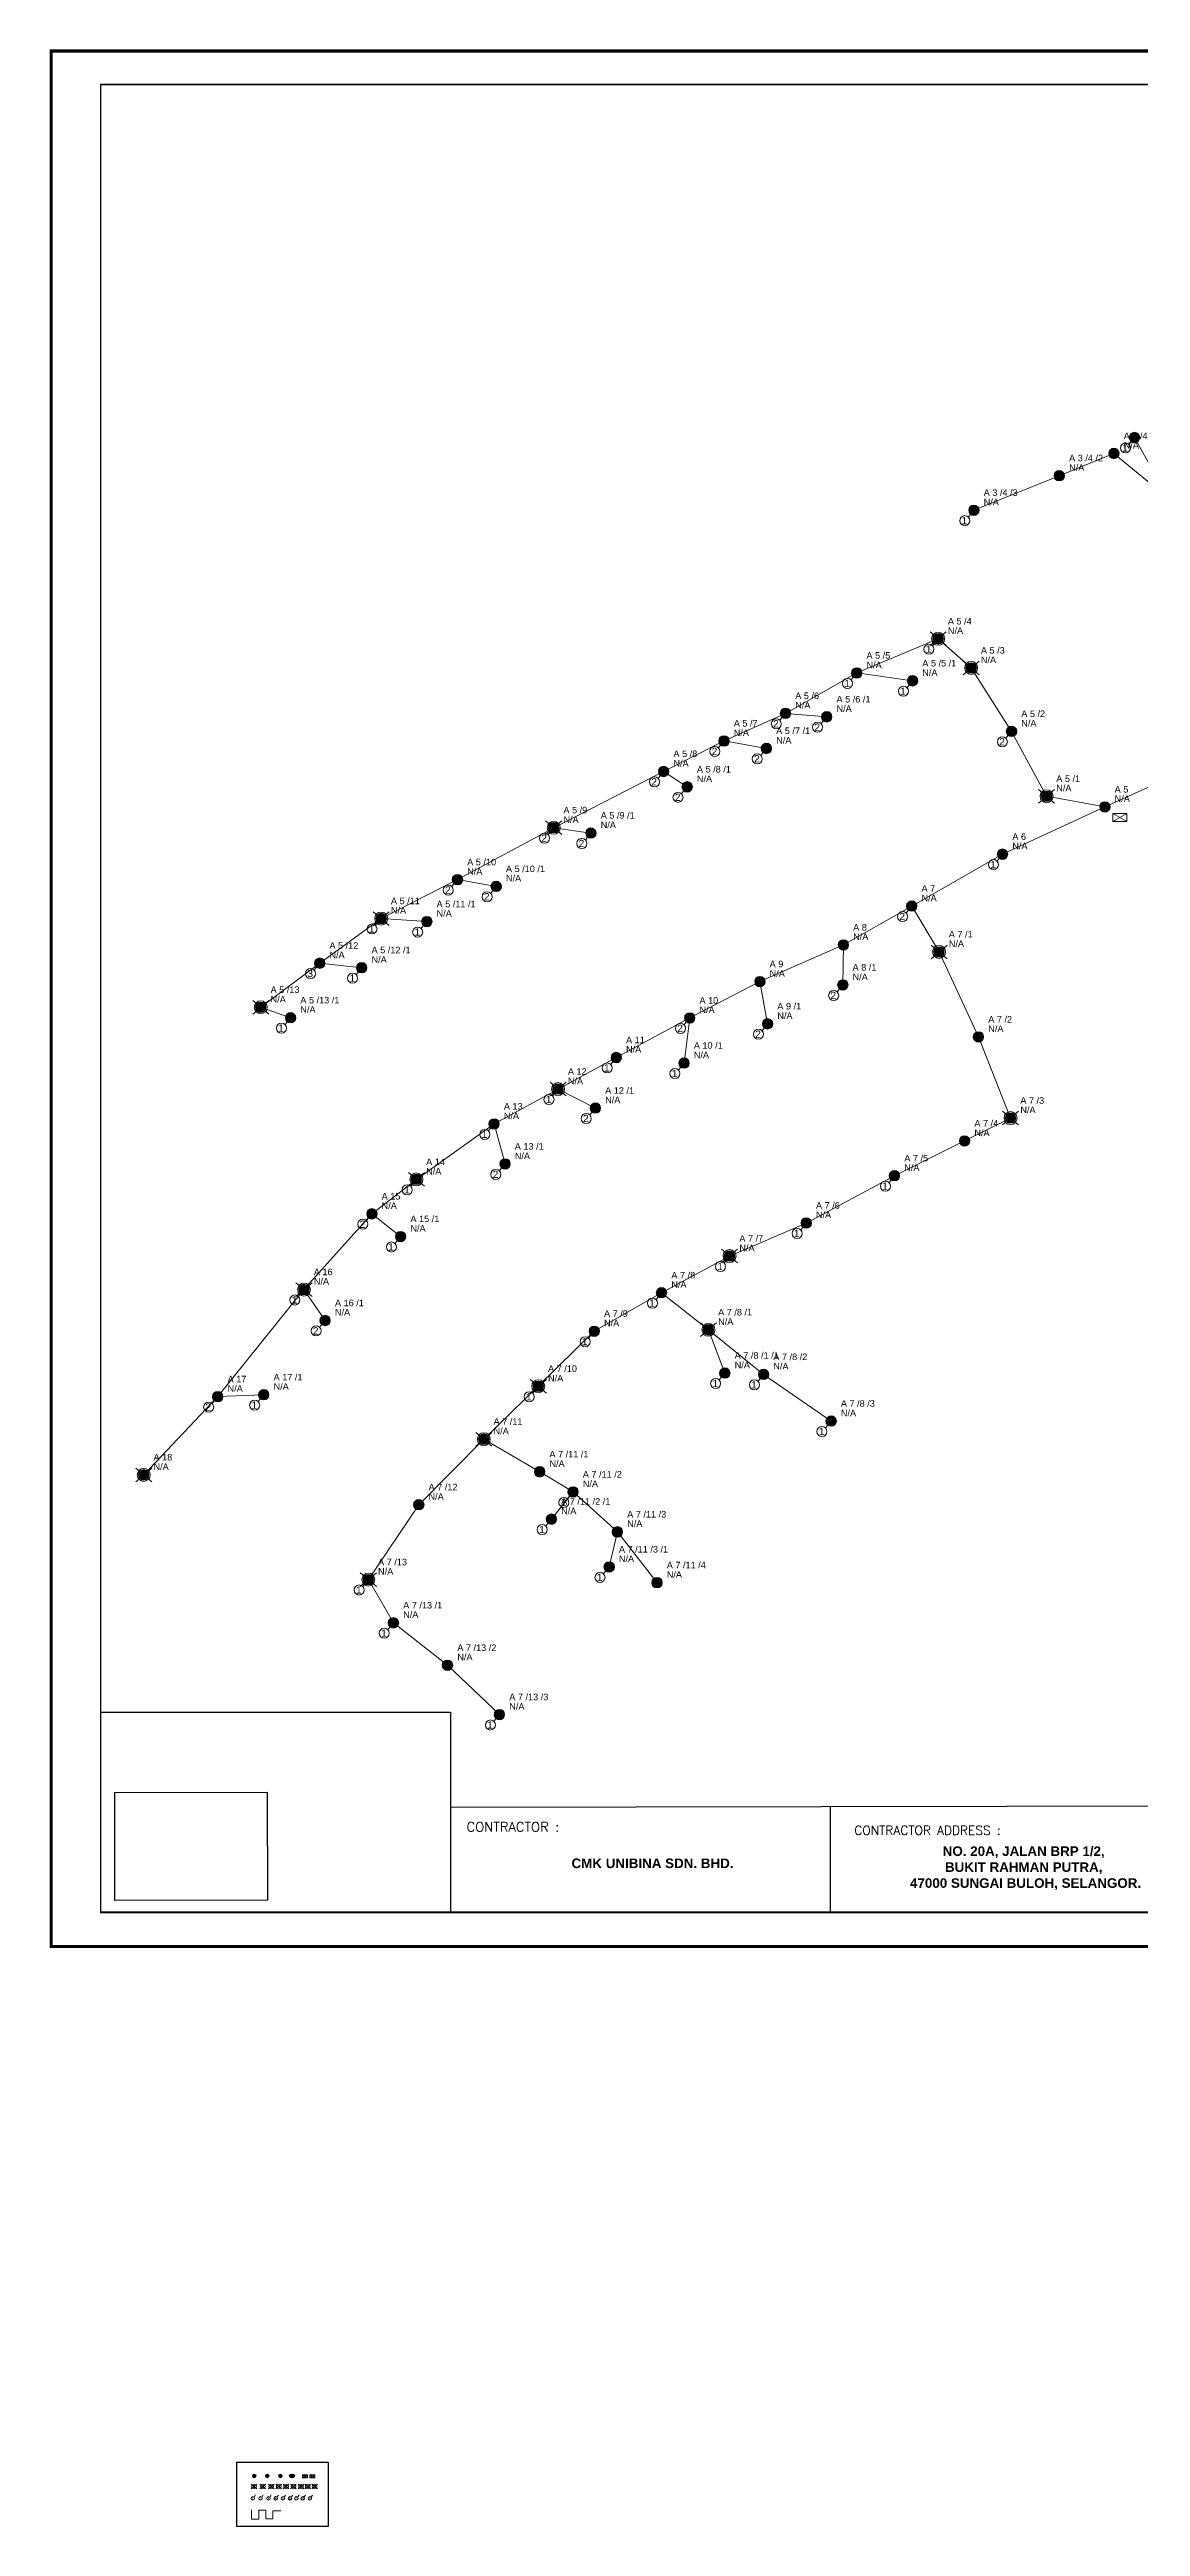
# Model space of a CAD drawing. Header units: inches. Extents: x -2907330 to 774627, y -12404360 to 10502691.
# Drawn here: x 5452 to 6403, y -130 to 2030 of the extents above; entities that cross this region are included whole.
import ezdxf
from ezdxf.enums import TextEntityAlignment as Align

# ---------------------------------------------------------------- set-up
doc = ezdxf.new("R2010")
doc.units = ezdxf.units.IN
doc.header["$MEASUREMENT"] = 0
for name, color, linetype, lineweight in [('BARE 7122', 94, 'Continuous', 0), ('BARE 7173', 6, 'Continuous', 0), ('BBOX 160A', 30, 'Continuous', 0), ('CABLE 185', 1, 'Continuous', 0), ('CABLE 316', 30, 'Continuous', 0), ('CABLE 95', 5, 'Continuous', 0), ('CABLE SERVICE', 7, 'Continuous', 0), ('JUMLAH SERVIS', 7, 'Continuous', 0), ('POLE NUMBER', 7, 'Continuous', 0), ('PVC 7083', 2, 'Continuous', 0), ('PVC 9064', 4, 'Continuous', 0), ('TIANG LAMA', 112, 'Continuous', 0), ('UMBANG', 7, 'Continuous', 0)]:
    doc.layers.add(name, color=color, linetype=linetype, lineweight=lineweight)
doc.styles.add('Arial_Black', font='ariblk.ttf', dxfattribs={"height": 1})
doc.styles.add('Simplex.shk', font='simplex.shx', dxfattribs={"height": 1.75})
doc.styles.add('style1', font='arial.ttf', dxfattribs={"height": 2})
picture_1 = doc.add_image_def('image1.png', size_in_pixel=(267, 189))

# ---------------------------------------------------------------- blocks, each defined once
blk = doc.blocks.new('TIANG_BIRU')
at = {"lineweight": 0}
h = blk.add_hatch(color=5, dxfattribs=at)
h.dxf.hatch_style = 1
h.paths.add_polyline_path([(-1.6, 0, 1), (1.6, 0, 1)])
blk.add_circle((0, 0), 1.6, dxfattribs=at)
blk = doc.blocks.new('TIANG_MAG')
at = {"lineweight": 0}
h = blk.add_hatch(color=6, dxfattribs=at)
h.dxf.hatch_style = 1
h.paths.add_polyline_path([(-1.6, 0, 1), (1.6, 0, 1)])
blk.add_circle((0, 0), 1.6, dxfattribs=at)
blk = doc.blocks.new('TIANG_MERAH')
at = {"lineweight": 0}
h = blk.add_hatch(color=1, dxfattribs=at)
h.dxf.hatch_style = 1
h.paths.add_polyline_path([(-1.6, 0, 1), (1.6, 0, 1)])
blk.add_circle((0, 0), 1.6, dxfattribs=at)
blk = doc.blocks.new('TIANG_SP')
at = {"lineweight": 0}
h = blk.add_hatch(color=253, dxfattribs=at)
h.dxf.hatch_style = 1
h.paths.add_polyline_path([(-3.2, 0, 1), (0, 0, 1)])
h = blk.add_hatch(color=5, dxfattribs=at)
h.dxf.hatch_style = 1
h.paths.add_polyline_path([(-1.6, 0, 1), (1.6, 0, 1)])
for centre in [(-1.6, 0), (0, 0)]:
    blk.add_circle(centre, 1.6, dxfattribs=at)
blk = doc.blocks.new('U1')
at = {"layer": 'UMBANG', "lineweight": 0}
for p, q in [((-2.46, 2.09), (2.46, -2.09)), ((2.46, 2.09), (-2.46, -2.09))]:
    blk.add_line(p, q, dxfattribs=at)
blk.add_circle((0, 0), 1.99, dxfattribs=at)
at = {"layer": 'UMBANG', "style": 'style1'}
blk.add_text('1', height=2.43, dxfattribs=at).set_placement((-1.04, -1.18))
blk = doc.blocks.new('U2')
at = {"layer": 'UMBANG', "lineweight": 0}
for p, q in [((-2.46, 2.09), (2.46, -2.09)), ((2.46, 2.09), (-2.46, -2.09))]:
    blk.add_line(p, q, dxfattribs=at)
blk.add_circle((0, 0), 1.99, dxfattribs=at)
at = {"layer": 'UMBANG', "style": 'style1'}
blk.add_text('2', height=2.43, dxfattribs=at).set_placement((-1.04, -1.18))
blk = doc.blocks.new('U3')
at = {"layer": 'UMBANG', "lineweight": 0}
for p, q in [((-2.46, 2.09), (2.46, -2.09)), ((2.46, 2.09), (-2.46, -2.09))]:
    blk.add_line(p, q, dxfattribs=at)
blk.add_circle((0, 0), 1.99, dxfattribs=at)
at = {"layer": 'UMBANG', "style": 'style1'}
blk.add_text('3', height=2.43, dxfattribs=at).set_placement((-1.04, -1.18))
blk = doc.blocks.new('U4')
at = {"layer": 'UMBANG', "lineweight": 0}
for p, q in [((-2.5, 2.1), (2.5, -2.1)), ((2.5, 2.1), (-2.5, -2.1))]:
    blk.add_line(p, q, dxfattribs=at)
blk.add_circle((0, 0), 1.99, dxfattribs=at)
at = {"layer": 'UMBANG', "style": 'style1'}
blk.add_text('4', height=2.43, dxfattribs=at).set_placement((-1, -1.2))
blk = doc.blocks.new('U5')
at = {"layer": 'UMBANG', "lineweight": 0}
for p, q in [((-2.5, 2.1), (2.5, -2.1)), ((2.5, 2.1), (-2.5, -2.1))]:
    blk.add_line(p, q, dxfattribs=at)
blk.add_circle((0, 0), 1.99, dxfattribs=at)
at = {"layer": 'UMBANG', "style": 'style1'}
blk.add_text('5', height=2.43, dxfattribs=at).set_placement((-1, -1.2))
blk = doc.blocks.new('U6')
at = {"layer": 'UMBANG', "lineweight": 0}
for p, q in [((-2.5, 2.1), (2.5, -2.1)), ((2.5, 2.1), (-2.5, -2.1))]:
    blk.add_line(p, q, dxfattribs=at)
blk.add_circle((0, 0), 1.99, dxfattribs=at)
at = {"layer": 'UMBANG', "style": 'style1'}
blk.add_text('6', height=2.43, dxfattribs=at).set_placement((-1, -1.2))
blk = doc.blocks.new('U7')
at = {"layer": 'UMBANG', "lineweight": 0}
for p, q in [((-2.5, 2.1), (2.5, -2.1)), ((2.5, 2.1), (-2.5, -2.1))]:
    blk.add_line(p, q, dxfattribs=at)
blk.add_circle((0, 0), 1.99, dxfattribs=at)
at = {"layer": 'UMBANG', "style": 'style1'}
blk.add_text('7', height=2.43, dxfattribs=at).set_placement((-1, -1.2))
blk = doc.blocks.new('U8')
at = {"layer": 'UMBANG', "lineweight": 0}
for p, q in [((-2.5, 2.1), (2.5, -2.1)), ((2.5, 2.1), (-2.5, -2.1))]:
    blk.add_line(p, q, dxfattribs=at)
blk.add_circle((0, 0), 1.99, dxfattribs=at)
at = {"layer": 'UMBANG', "style": 'style1'}
blk.add_text('8', height=2.43, dxfattribs=at).set_placement((-1, -1.2))
blk = doc.blocks.new('U9')
at = {"layer": 'UMBANG', "lineweight": 0}
for p, q in [((-2.5, 2.1), (2.5, -2.1)), ((2.5, 2.1), (-2.5, -2.1))]:
    blk.add_line(p, q, dxfattribs=at)
blk.add_circle((0, 0), 1.99, dxfattribs=at)
at = {"layer": 'UMBANG', "style": 'style1'}
blk.add_text('9', height=2.43, dxfattribs=at).set_placement((-1, -1.2))
blk = doc.blocks.new('BK')
at = {"color": 30, "lineweight": 0}
blk.add_lwpolyline([(2.16, 1.26), (-2.16, 1.26), (-2.16, -1.26), (2.16, -1.26)], close=True, dxfattribs=at)
blk.add_lwpolyline([(-2.16, -1.26), (2.16, 1.26), (2.16, -1.26), (-2.16, 1.26)], dxfattribs=at)
blk = doc.blocks.new('BM')
at = {"color": 1, "lineweight": 0}
blk.add_lwpolyline([(2.2, 1.3), (-2.2, 1.3), (-2.2, -1.3), (2.2, -1.3)], close=True, dxfattribs=at)
blk.add_lwpolyline([(-2.2, -1.3), (2.2, 1.3), (2.2, -1.3), (-2.2, 1.3)], dxfattribs=at)
blk = doc.blocks.new('S1')
at = {"layer": 'JUMLAH SERVIS'}
blk.add_lwpolyline([(1.11, 1.06), (2.41, 2.92)], dxfattribs=at)
at = {"layer": 'JUMLAH SERVIS', "lineweight": 0}
blk.add_circle((0, 0), 1.54, dxfattribs=at)
at = {"layer": 'JUMLAH SERVIS', "style": 'style1'}
blk.add_text('1', height=2.23, dxfattribs=at).set_placement((-0.97, -1.09))
blk = doc.blocks.new('S2')
at = {"layer": 'JUMLAH SERVIS'}
blk.add_lwpolyline([(1.11, 1.06), (2.41, 2.92)], dxfattribs=at)
at = {"layer": 'JUMLAH SERVIS', "lineweight": 0}
blk.add_circle((0, 0), 1.54, dxfattribs=at)
at = {"layer": 'JUMLAH SERVIS', "style": 'style1'}
blk.add_text('2', height=2.23, dxfattribs=at).set_placement((-0.97, -1.09))
blk = doc.blocks.new('S3')
at = {"layer": 'JUMLAH SERVIS'}
blk.add_lwpolyline([(1.11, 1.06), (2.41, 2.92)], dxfattribs=at)
at = {"layer": 'JUMLAH SERVIS', "lineweight": 0}
blk.add_circle((0, 0), 1.54, dxfattribs=at)
at = {"layer": 'JUMLAH SERVIS', "style": 'style1'}
blk.add_text('3', height=2.23, dxfattribs=at).set_placement((-0.97, -1.09))
blk = doc.blocks.new('S4')
at = {"layer": 'JUMLAH SERVIS'}
blk.add_lwpolyline([(1.1, 1.1), (2.4, 2.9)], dxfattribs=at)
at = {"layer": 'JUMLAH SERVIS', "lineweight": 0}
blk.add_circle((0, 0), 1.54, dxfattribs=at)
at = {"layer": 'JUMLAH SERVIS', "style": 'style1'}
blk.add_text('4', height=2.23, dxfattribs=at).set_placement((-1, -1.1))
blk = doc.blocks.new('S5')
at = {"layer": 'JUMLAH SERVIS'}
blk.add_lwpolyline([(1.1, 1.1), (2.4, 2.9)], dxfattribs=at)
at = {"layer": 'JUMLAH SERVIS', "lineweight": 0}
blk.add_circle((0, 0), 1.54, dxfattribs=at)
at = {"layer": 'JUMLAH SERVIS', "style": 'style1'}
blk.add_text('5', height=2.23, dxfattribs=at).set_placement((-1, -1.1))
blk = doc.blocks.new('S6')
at = {"layer": 'JUMLAH SERVIS'}
blk.add_lwpolyline([(1.1, 1.1), (2.4, 2.9)], dxfattribs=at)
at = {"layer": 'JUMLAH SERVIS', "lineweight": 0}
blk.add_circle((0, 0), 1.54, dxfattribs=at)
at = {"layer": 'JUMLAH SERVIS', "style": 'style1'}
blk.add_text('6', height=2.23, dxfattribs=at).set_placement((-1, -1.1))
blk = doc.blocks.new('S7')
at = {"layer": 'JUMLAH SERVIS'}
blk.add_lwpolyline([(1.1, 1.1), (2.4, 2.9)], dxfattribs=at)
at = {"layer": 'JUMLAH SERVIS', "lineweight": 0}
blk.add_circle((0, 0), 1.54, dxfattribs=at)
at = {"layer": 'JUMLAH SERVIS', "style": 'style1'}
blk.add_text('7', height=2.23, dxfattribs=at).set_placement((-1, -1.1))
blk = doc.blocks.new('S8')
at = {"layer": 'JUMLAH SERVIS'}
blk.add_lwpolyline([(1.1, 1.1), (2.4, 2.9)], dxfattribs=at)
at = {"layer": 'JUMLAH SERVIS', "lineweight": 0}
blk.add_circle((0, 0), 1.54, dxfattribs=at)
at = {"layer": 'JUMLAH SERVIS', "style": 'style1'}
blk.add_text('8', height=2.23, dxfattribs=at).set_placement((-1, -1.1))
blk = doc.blocks.new('S9')
at = {"layer": 'JUMLAH SERVIS'}
blk.add_lwpolyline([(1.1, 1.1), (2.4, 2.9)], dxfattribs=at)
at = {"layer": 'JUMLAH SERVIS', "lineweight": 0}
blk.add_circle((0, 0), 1.54, dxfattribs=at)
at = {"layer": 'JUMLAH SERVIS', "style": 'style1'}
blk.add_text('9', height=2.23, dxfattribs=at).set_placement((-1, -1.1))

msp = doc.modelspace()

# ---------------------------------------------------------------- linework, layer by layer
at = {"color": 7, "linetype": 'Continuous'}
msp.add_line((5801, 497.8), (7803.2, 500.7), dxfattribs=at)
at = {"linetype": 'Continuous'}
msp.add_line((6132.3, 497.7), (6132.3, 405.4), dxfattribs=at)
at = {"linetype": 'Continuous', "const_width": 2.7}
msp.add_lwpolyline([(7846.3, 2028.9), (5452.9, 2028.9), (5452.9, 376.1), (7846.3, 376.1)], close=True, dxfattribs=at)
for points in [[(5496.2, 1999.6), (7803, 1999.6), (7803, 405.4), (5496.2, 405.4)], [(5496.3, 2000.1), (7803.2, 2000.1), (7803.2, 406), (5496.3, 406)], [(5801, 405.4), (5496.2, 405.4), (5496.2, 580.4), (5801, 580.4)], [(5694.4, -129.5), (5614.9, -129.5), (5614.9, -73.6), (5694.4, -73.6)]]:
    msp.add_lwpolyline(points, close=True)
at = {"layer": 'BARE 7122'}
msp.add_line((5627.6, -115.1), (5627.6, -123.1), dxfattribs=at)
at = {"layer": 'BARE 7173'}
msp.add_line((5627.6, -123.1), (5633.9, -123.1), dxfattribs=at)
at = {"layer": 'CABLE 185'}
msp.add_line((5633.9, -115.3), (5640, -115.3), dxfattribs=at)
at = {"layer": 'CABLE 316'}
for p, q in [((6426.8, 1639.1), (6397.5, 1691.9)), ((6379.6, 1678), (6331.9, 1658.6)), ((6426.8, 1639.1), (6379.6, 1678)), ((6331.9, 1658.6), (6257.5, 1628.5)), ((5986.9, 1400.7), (6007.5, 1387.3)), ((6026, 913.9), (6040.3, 876.2)), ((5773.5, 761.4), (5729.5, 696.1)), ((5946.6, 737.7), (5939.5, 707.1)), ((5729.5, 696.1), (5751.4, 658.4)), ((5751.4, 658.4), (5798.5, 621.4)), ((5798.5, 621.4), (5843.8, 578.4)), ((5640, -115.3), (5640, -123))]:
    msp.add_line(p, q, dxfattribs=at)
at = {"layer": 'CABLE 95'}
for p, q in [((6226.3, 1516.4), (6155.3, 1486.6)), ((6255.1, 1491), (6226.3, 1516.4)), ((6290.3, 1435.7), (6255.1, 1491)), ((6155.3, 1486.6), (6093.2, 1451.4)), ((6093.2, 1451.4), (6039.6, 1427.3)), ((6039.6, 1427.3), (5986.9, 1400.7)), ((6320.8, 1379.1), (6290.3, 1435.7)), ((5986.9, 1400.7), (5891.1, 1351.7)), ((6429.1, 1395.8), (6371.7, 1369.8)), ((6371.7, 1369.8), (6282.4, 1328.6)), ((6371.7, 1369.8), (6320.8, 1379.1)), ((5891.1, 1351.7), (5807.2, 1306.4)), ((6282.4, 1328.6), (6203.3, 1283.4)), ((5807.2, 1306.4), (5740.7, 1272.5)), ((6203.3, 1283.4), (6143.7, 1249.5)), ((6203.3, 1283.4), (6227.1, 1243.4)), ((5740.7, 1272.5), (5687.1, 1233.6)), ((5687.1, 1233.6), (5635.7, 1195.1)), ((6143.7, 1249.5), (6070.9, 1217.5)), ((6227.1, 1243.4), (6261.4, 1169.3)), ((6070.9, 1217.5), (6009.7, 1185.8)), ((6009.7, 1185.8), (5945.7, 1151.3)), ((6261.4, 1169.3), (6289.4, 1098.5)), ((5945.7, 1151.3), (5894.9, 1123.8)), ((5894.9, 1123.8), (5839.1, 1093.4)), ((5839.1, 1093.4), (5771.4, 1045)), ((6289.4, 1098.5), (6249.4, 1078.6)), ((6249.4, 1078.6), (6188.2, 1048.2)), ((5771.4, 1045), (5732.6, 1015)), ((6188.2, 1048.2), (6111.3, 1007)), ((5732.6, 1015), (5673.4, 949)), ((6111.3, 1007), (6044.4, 978.2)), ((6044.4, 978.2), (5985.1, 946.2)), ((5673.4, 949), (5598.2, 855.6)), ((5985.1, 946.2), (5926.5, 912.6)), ((5985.1, 946.2), (6026, 913.9)), ((5926.5, 912.6), (5877.7, 864.7)), ((6026, 913.9), (6074.1, 875)), ((5877.7, 864.7), (5830.2, 818.5)), ((5598.2, 855.6), (5533.7, 787.4)), ((5830.2, 818.5), (5773.5, 761.4)), ((5830.2, 818.5), (5878.9, 790.1)), ((5878.9, 790.1), (5908, 772.5)), ((5908, 772.5), (5946.6, 737.7)), ((5946.6, 737.7), (5981.2, 693.4)), ((5633.9, -123.1), (5633.9, -115.3))]:
    msp.add_line(p, q, dxfattribs=at)
at = {"layer": 'CABLE SERVICE'}
for p, q in [((6093.2, 1451.4), (6129.2, 1448.4)), ((5891.1, 1351.7), (5923.6, 1347)), ((6143.7, 1249.5), (6143.2, 1214.6)), ((6070.9, 1217.5), (6077.6, 1180.7)), ((5839.1, 1093.4), (5848.7, 1058.5)), ((5673.4, 949), (5691.8, 922)), ((6074.1, 875), (6133, 834.3)), ((5598.2, 855.6), (5638.3, 857.3)), ((5908, 772.5), (5889.1, 748.8)), ((5640, -123), (5646.1, -123))]:
    msp.add_line(p, q, dxfattribs=at)
at = {"layer": 'PVC 7083'}
for p, q in [((6155.3, 1486.6), (6204, 1479.8)), ((6039.6, 1427.3), (6076.6, 1420.8)), ((5807.2, 1306.4), (5841, 1300.5)), ((5740.7, 1272.5), (5780.5, 1269.8)), ((5687.1, 1233.6), (5723.7, 1229.6)), ((5635.7, 1195.1), (5661.7, 1186)), ((6009.7, 1185.8), (6004.8, 1146.5)), ((5894.9, 1123.8), (5927.5, 1107.2)), ((5732.6, 1015), (5757.6, 995.2)), ((5646.1, -123), (5646.1, -115.8))]:
    msp.add_line(p, q, dxfattribs=at)
at = {"layer": 'PVC 9064'}
msp.add_line((5646.1, -115.8), (5653.1, -115.8), dxfattribs=at)

# ---------------------------------------------------------------- block references
at = {"xscale": 2.845765875838278, "yscale": 2.845765875838278, "zscale": 2.845765875838278}
for p in [(6397.5, 1691.9), (6331.9, 1658.6), (6379.6, 1678), (6257.5, 1628.5), (6226.3, 1516.4), (6155.3, 1486.6), (6255.1, 1491), (6204, 1479.8), (6093.2, 1451.4), (6129.2, 1448.4), (6039.6, 1427.3), (6290.3, 1435.7), (5986.9, 1400.7), (6076.6, 1420.8), (6007.5, 1387.3), (6320.8, 1379.1), (6371.7, 1369.8), (5891.1, 1351.7), (5923.6, 1347), (6282.4, 1328.6), (5807.2, 1306.4), (5841, 1300.5), (5740.7, 1272.5), (5780.5, 1269.8), (6203.3, 1283.4), (6143.7, 1249.5), (5687.1, 1233.6), (5723.7, 1229.6), (6227.1, 1243.4), (6070.9, 1217.5), (6143.2, 1214.6), (5635.7, 1195.1), (5661.7, 1186), (6009.7, 1185.8), (6077.6, 1180.7), (6261.4, 1169.3), (5945.7, 1151.3), (6004.8, 1146.5), (5894.9, 1123.8), (5927.5, 1107.2), (6289.4, 1098.5), (5839.1, 1093.4), (6249.4, 1078.6), (5848.7, 1058.5), (5771.4, 1045), (6188.2, 1048.2), (5732.6, 1015), (5757.6, 995.2), (6111.3, 1007), (6044.4, 978.2), (5673.4, 949), (5985.1, 946.2), (5691.8, 922), (5926.5, 912.6), (6026, 913.9), (5877.7, 864.7), (6040.3, 876.2), (6074.1, 875), (5598.2, 855.6), (5638.3, 857.3), (5830.2, 818.5), (6133, 834.3), (5533.7, 787.4), (5878.9, 790.1), (5773.5, 761.4), (5908, 772.5), (5889.1, 748.8), (5946.6, 737.7), (5729.5, 696.1), (5939.5, 707.1), (5981.2, 693.4), (5751.4, 658.4), (5798.5, 621.4), (5843.8, 578.4)]:
    msp.add_blockref('TIANG_BIRU', p, dxfattribs=at)
for name, p in [('TIANG_BIRU', (5630, -85.5)), ('TIANG_MAG', (5641.4, -85.5)), ('TIANG_MERAH', (5652.9, -85.5)), ('TIANG_SP', (5663.7, -85.5)), ('BK', (5674.3, -85.8)), ('BM', (5680.7, -85.9)), ('S1', (5628.8, -105)), ('U1', (5629.9, -94.7)), ('S2', (5635.5, -105)), ('U2', (5637.5, -94.7)), ('S3', (5642.4, -105)), ('U3', (5644.8, -94.7)), ('S4', (5648.7, -105)), ('U4', (5651.4, -94.7)), ('S5', (5654.9, -105)), ('U5', (5657.8, -94.7)), ('S6', (5661.2, -105)), ('U6', (5664.2, -94.7)), ('S7', (5666.7, -105)), ('U7', (5670.8, -94.7)), ('S8', (5672.3, -105)), ('U8', (5676.6, -94.7)), ('S9', (5678.5, -105)), ('U9', (5682.6, -94.7))]:
    msp.add_blockref(name, p)
at = {"layer": 'BBOX 160A', "xscale": 2.845765875838278, "yscale": 2.845765875838278, "zscale": 2.845765875838278}
msp.add_blockref('BK', (6384.7, 1360.6), dxfattribs=at)
at = {"layer": 'JUMLAH SERVIS', "xscale": 2.845765875838278, "yscale": 2.845765875838278, "zscale": 2.845765875838278}
for name, p in [('S1', (6389.6, 1682.8)), ('S1', (6249.5, 1619.4)), ('S1', (6218.3, 1507.3)), ('S1', (6147.3, 1477.5)), ('S1', (6196, 1470.7)), ('S2', (6085.2, 1442.3)), ('S2', (6121.2, 1439.3)), ('S2', (6031.6, 1418.2)), ('S2', (6282.3, 1426.6)), ('S2', (6068.6, 1411.7)), ('S2', (5979, 1391.6)), ('S2', (5999.5, 1378.2)), ('S2', (5883.1, 1342.5)), ('S2', (5915.6, 1337.9)), ('S1', (6274.5, 1319.5)), ('S2', (5799.2, 1297.3)), ('S2', (5833, 1291.4)), ('S2', (6195.3, 1274.2)), ('S1', (5732.7, 1263.4)), ('S1', (5772.5, 1260.7)), ('S3', (5679.1, 1224.5)), ('S1', (5715.8, 1220.5)), ('S2', (6135.2, 1205.4)), ('S1', (5653.7, 1176.9)), ('S2', (6001.7, 1176.7)), ('S2', (6069.6, 1171.6)), ('S1', (5937.7, 1142.2)), ('S1', (5996.8, 1137.3)), ('S1', (5887, 1114.7)), ('S2', (5919.5, 1098.1)), ('S1', (5831.1, 1084.3)), ('S1', (5763.4, 1035.9)), ('S2', (5840.7, 1049.4)), ('S1', (6180.3, 1039.1)), ('S2', (5724.6, 1005.9)), ('S1', (5749.6, 986.1)), ('S1', (6103.3, 997.9)), ('S1', (6036.5, 969.1)), ('S1', (5665.5, 939.9)), ('S1', (5977.2, 937.1)), ('S2', (5683.9, 912.9)), ('S1', (5918.5, 903.5)), ('S1', (6032.3, 867.1)), ('S1', (6066.1, 865.9)), ('S2', (5590.3, 846.5)), ('S1', (5630.4, 848.2)), ('S1', (5869.7, 855.5)), ('S1', (6125, 825.2)), ('S1', (5900, 763.4)), ('S1', (5881.1, 739.7)), ('S1', (5721.5, 687)), ('S1', (5931.5, 698)), ('S1', (5743.4, 649.3)), ('S1', (5835.9, 569.3))]:
    msp.add_blockref(name, p, dxfattribs=at)
at = {"layer": 'UMBANG', "xscale": 2.845765875838278, "yscale": 2.845765875838278, "zscale": 2.845765875838278}
for name, p in [('U2', (6226.3, 1516.4)), ('U1', (6255.1, 1491)), ('U1', (6320.8, 1379.1)), ('U1', (5891.1, 1351.7)), ('U1', (5740.7, 1272.5)), ('U1', (6227.1, 1243.4)), ('U2', (5635.7, 1195.1)), ('U1', (5894.9, 1123.8)), ('U3', (6289.4, 1098.5)), ('U1', (5771.4, 1045)), ('U1', (6044.4, 978.2)), ('U1', (5673.4, 949)), ('U1', (6026, 913.9)), ('U1', (5877.7, 864.7)), ('U1', (5830.2, 818.5)), ('U2', (5533.7, 787.4)), ('U1', (5729.5, 696.1))]:
    msp.add_blockref(name, p, dxfattribs=at)

# ---------------------------------------------------------------- texts
at = {"style": 'Simplex.shk'}
for s, height, p in [('CONTRACTOR :', 8.347, (5855.6, 480.5)), ('CONTRACTOR ADDRESS :', 7.791, (6217, 477.5))]:
    msp.add_text(s, height=height, dxfattribs=at).set_placement(p, align=Align.MIDDLE_CENTER)
at = {"char_height": 8.347, "attachment_point": 1, "style": 'Arial_Black'}
for s, width, insert in [('\\pxqc;{\\fArial|b1|i0|c0|p34;NO. 20A, JALAN BRP 1/2,\\PBUKIT RAHMAN PUTRA,\\P 47000 SUNGAI BULOH, SELANGOR.}', 247.027, (6177.4, 463.5)), ('\\pxqc,t22;{\\fArial|b1|i0|c0|p34;CMK UNIBINA SDN. BHD.}', 209.739, (5872.4, 452.9))]:
    msp.add_mtext_dynamic_manual_height_columns(s, width=width, gutter_width=13.9, heights=[0], dxfattribs=dict(at, insert=insert))
at = {"layer": 'POLE NUMBER', "style": 'style1'}
for s, height, p in [('A 3 /4 /1', 5.69, (6388.1, 1690.5)), ('A 3 /4 /2', 5.69, (6340.5, 1671.2)), ('A 3 /4 /3', 5.69, (6266, 1641)), ('A 5 /4', 5.69, (6234.8, 1528.9)), ('A 5 /5', 5.69, (6163.8, 1499.1)), ('A 5 /5 /1', 5.69, (6212.5, 1492.3)), ('A 5 /3', 5.69, (6263.6, 1503.5)), ('A 5 /6', 5.69, (6101.7, 1463.9)), ('A 5 /6 /1', 5.69, (6137.7, 1460.9)), ('A 5 /2', 5.69, (6298.8, 1448.2)), ('A 5 /7', 5.69, (6048.1, 1439.9)), ('A 5 /7 /1', 5.69, (6085.1, 1433.4)), ('A 5 /8', 5.69, (5995.5, 1413.3)), ('A 5 /8 /1', 5.69, (6016, 1399.8)), ('A 5 /1', 5.69, (6329.3, 1391.6)), ('A 5', 5.69, (6380.2, 1382.3)), ('A 5 /9', 5.69, (5899.6, 1364.2)), ('A 5 /9 /1', 5.69, (5932.1, 1359.6)), ('A 6', 5.69, (6291, 1341.1)), ('A 5 /10', 5.69, (5815.7, 1318.9)), ('A 5 /10 /1', 5.69, (5849.5, 1313)), ('A 7', 5.69, (6211.8, 1295.9)), ('A 5 /11', 5.69, (5749.2, 1285)), ('A 5 /11 /1', 5.69, (5789, 1282.3)), ('A 8', 5.69, (6152.2, 1262)), ('A 7 /1', 5.69, (6235.6, 1256)), ('A 5 /12', 5.69, (5695.6, 1246.1)), ('A 5 /12 /1', 5.69, (5732.3, 1242.2)), ('A 9', 5.69, (6079.4, 1230)), ('A 8 /1', 5.69, (6151.7, 1227.1)), ('A 5 /13', 5.69, (5644.3, 1207.6)), ('A 5 /13 /1', 5.69, (5670.2, 1198.5)), ('A 10', 5.69, (6018.2, 1198.3)), ('A 9 /1', 5.69, (6086.1, 1193.2)), ('A 11', 5.69, (5954.2, 1163.8)), ('A 7 /2', 5.69, (6270, 1181.8)), ('A 10 /1', 5.69, (6013.3, 1159)), ('A 12', 5.69, (5903.5, 1136.3)), ('A 12 /1', 5.69, (5936, 1119.7)), ('A 13', 5.69, (5847.7, 1105.9)), ('A 7 /3', 5.69, (6298, 1111)), ('A 7 /4', 5.69, (6257.9, 1091.1)), ('A 14', 5.69, (5779.9, 1057.5)), ('A 13 /1', 5.69, (5857.2, 1071)), ('A 7 /5', 5.69, (6196.8, 1060.7)), ('A 15', 5.69, (5741.1, 1027.5)), ('A 7 /6', 5.69, (6119.8, 1019.5)), ('A 15 /1', 5.69, (5766.2, 1007.8)), ('A 7 /7', 5.69, (6053, 990.7)), ('A 16', 5.69, (5682, 961.5)), ('A 7 /8', 5.69, (5993.7, 958.7)), ('A 16 /1', 5.69, (5700.4, 934.5)), ('A 7 /9', 5.69, (5935, 925.2)), ('A 7 /8 /1', 5.69, (6034.5, 926.4)), ('A 7 /8 /1 /1', 5.692, (6048.9, 888.7)), ('A 7 /8 /2', 5.69, (6082.6, 887.5)), ('A 17', 5.69, (5606.8, 868.1)), ('A 17 /1', 5.69, (5646.9, 869.8)), ('A 7 /10', 5.69, (5886.2, 877.2)), ('A 7 /8 /3', 5.69, (6141.5, 846.8)), ('A 7 /11', 5.69, (5838.7, 831.1)), ('A 18', 5.69, (5542.2, 800)), ('A 7 /11 /1', 5.69, (5887.4, 802.6)), ('A 7 /12', 5.69, (5782, 773.9)), ('A 7 /11 /2', 5.69, (5916.5, 785)), ('A 7 /11 /2 /1', 5.692, (5897.6, 761.4)), ('A 7 /11 /3', 5.69, (5955.2, 750.2)), ('A 7 /13', 5.69, (5738, 708.6)), ('A 7 /11 /3 /1', 5.692, (5948, 719.7)), ('A 7 /11 /4', 5.69, (5989.7, 705.9)), ('A 7 /13 /1', 5.69, (5759.9, 670.9)), ('A 7 /13 /2', 5.69, (5807.1, 633.9)), ('A 7 /13 /3', 5.69, (5852.4, 590.9))]:
    msp.add_text(s, height=height, dxfattribs=at).set_placement(p)
at = {"layer": 'TIANG LAMA', "style": 'style1'}
for p in [(6388.1, 1682.3), (6340.5, 1662.9), (6266, 1632.8), (6234.8, 1520.6), (6163.8, 1490.8), (6263.6, 1495.2), (6212.5, 1484), (6101.7, 1455.7), (6137.7, 1452.7), (6048.1, 1431.6), (6085.1, 1425.1), (6298.8, 1439.9), (5995.5, 1405), (6016, 1391.5), (6329.3, 1383.4), (5899.6, 1355.9), (6380.2, 1374.1), (5932.1, 1351.3), (6291, 1332.9), (5815.7, 1310.7), (5849.5, 1304.8), (5749.2, 1276.8), (5789, 1274.1), (6211.8, 1287.6), (6152.2, 1253.8), (6235.6, 1247.7), (5695.6, 1237.9), (5732.3, 1233.9), (6079.4, 1221.7), (6151.7, 1218.8), (5644.3, 1199.3), (5670.2, 1190.3), (6018.2, 1190.1), (6086.1, 1184.9), (6270, 1173.5), (5954.2, 1155.6), (6013.3, 1150.7), (5903.5, 1128), (5847.7, 1097.6), (5936, 1111.5), (6298, 1102.8), (6257.9, 1082.8), (5857.2, 1062.7), (6196.8, 1052.4), (5779.9, 1049.3), (5741.1, 1019.3), (6119.8, 1011.3), (5766.2, 999.5), (6053, 982.4), (5682, 953.3), (5993.7, 950.5), (5700.4, 926.3), (5935, 916.9), (6034.5, 918.2), (6048.9, 880.4), (5606.8, 859.9), (5646.9, 861.6), (5886.2, 868.9), (6082.6, 879.3), (6141.5, 838.5), (5838.7, 822.8), (5887.4, 794.3), (5542.2, 791.7), (5916.5, 776.8), (5782, 765.7), (5897.6, 753.1), (5955.2, 742), (5948, 711.4), (5738, 700.4), (5989.7, 697.7), (5759.9, 662.7), (5807.1, 625.7), (5852.4, 582.7)]:
    msp.add_text('N/A', height=5.69, dxfattribs=at).set_placement(p)

# ---------------------------------------------------------------- pictures from other files: only their frames are drawn
at = {"color": 0, "linetype": 'ByBlock', "lineweight": -2, "transparency": 33554457}
image = msp.add_image(picture_1, insert=(5508.6, 416.4), size_in_units=(132.9, 94.1), rotation=0.1196, dxfattribs=at)
image.dxf.unprotected_set("ltscale", 0)

doc.saveas('drawing.dxf')
